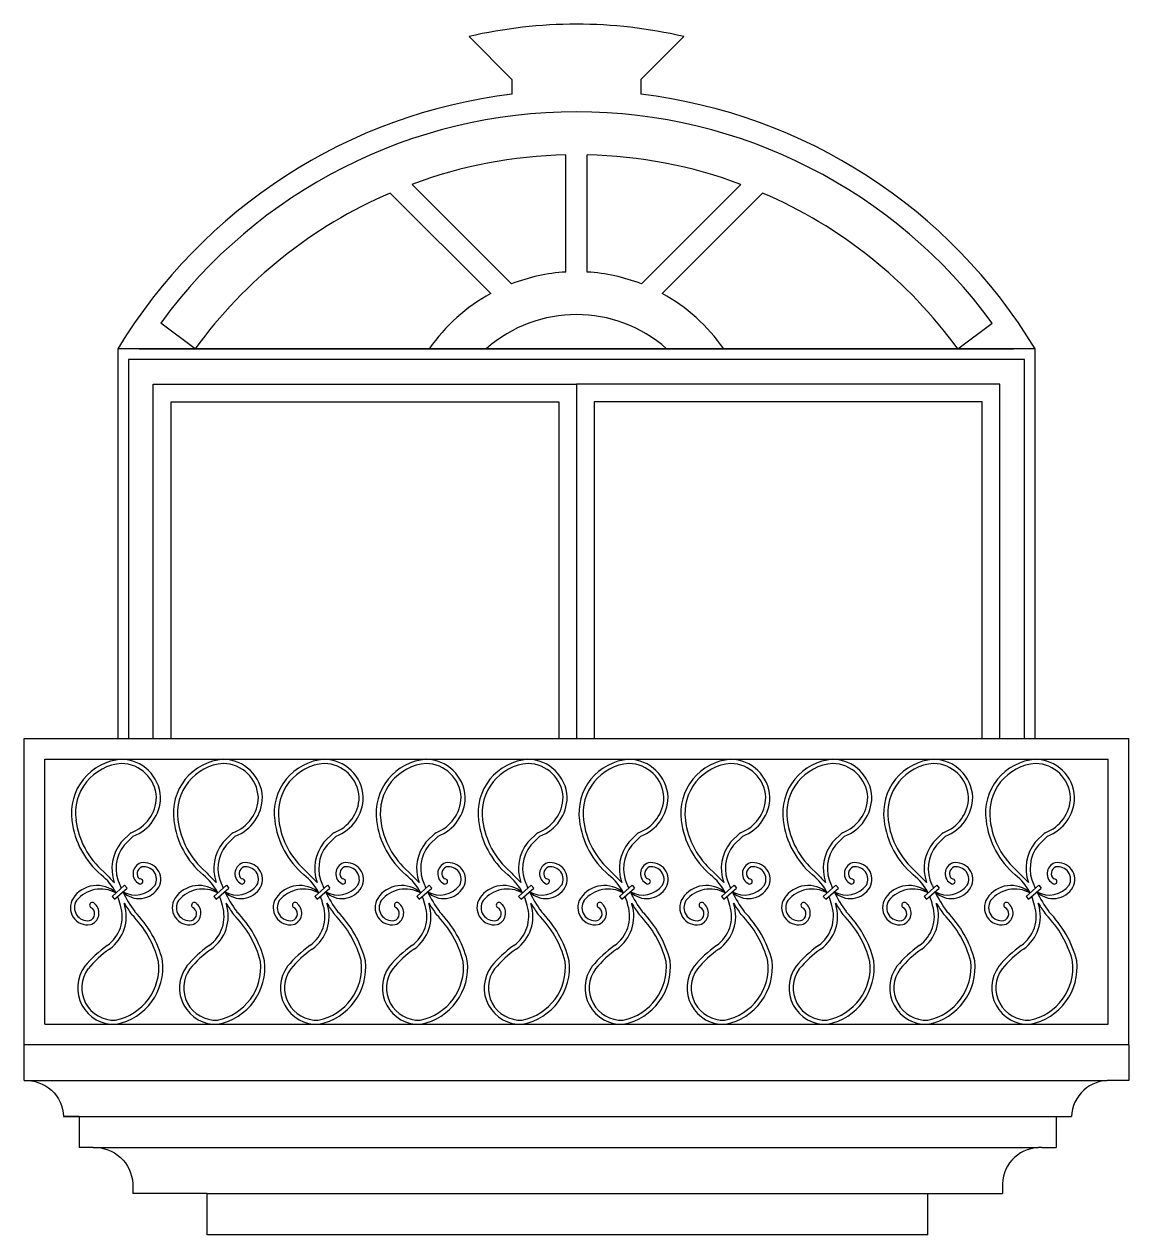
# Model space of a CAD drawing. Header units: millimetres. Extents: x 766.04 to 775.27, y 171.16 to 178.05.
# Drawn here: x 772.603 to 775.274, y 171.156 to 174.084 of the extents above; entities that cross this region are included whole.
import ezdxf

# ---------------------------------------------------------------- set-up
doc = ezdxf.new("R2010")
doc.units = ezdxf.units.MM
doc.header["$MEASUREMENT"] = 0
doc.layers.add('janela', color=1, linetype='Continuous')

msp = doc.modelspace()

# ---------------------------------------------------------------- linework, layer by layer
at = {"color": 2}
for p, q in [((773.6785, 174.0543), (773.7824, 173.9504)), ((774.1981, 174.0543), (774.0942, 173.9504)), ((773.7824, 173.9504), (773.7824, 173.9149)), ((774.0942, 173.9504), (774.0942, 173.9149)), ((773.9123, 173.4848), (773.9123, 173.7681)), ((773.9643, 173.4848), (773.9643, 173.7681)), ((773.7813, 173.4561), (773.5406, 173.6968)), ((774.0954, 173.4561), (774.3361, 173.6968)), ((773.7311, 173.4328), (773.4881, 173.6758)), ((774.1455, 173.4328), (774.3885, 173.6758)), ((773.0162, 173.2991), (772.9329, 173.3612)), ((774.8604, 173.2991), (774.9437, 173.3612)), ((772.8812, 173.2991), (773.3148, 173.2991)), ((772.9149, 173.2991), (774.9619, 173.2991)), ((772.9149, 173.2991), (774.9619, 173.2991)), ((772.9149, 173.2991), (774.9619, 173.2991)), ((772.9149, 173.2991), (774.9619, 173.2991)), ((773.3668, 173.2991), (773.4634, 173.2991)), ((773.4634, 173.2991), (773.5823, 173.2991)), ((774.1564, 173.2991), (773.7203, 173.2991)), ((774.0642, 173.2991), (774.1564, 173.2991)), ((774.9955, 173.2991), (774.2944, 173.2991)), ((774.2944, 173.2991), (774.4133, 173.2991)), ((774.4133, 173.2991), (774.5099, 173.2991)), ((774.5618, 173.2991), (774.9955, 173.2991)), ((772.6028, 172.3562), (774.3444, 172.3562)), ((772.6028, 171.6155), (772.6028, 172.3562)), ((772.6029, 172.3562), (775.274, 172.3562)), ((775.274, 171.6155), (775.274, 172.3562)), ((772.6528, 172.3062), (775.224, 172.3062)), ((772.6528, 171.6655), (772.6528, 172.3062)), ((775.224, 171.6655), (775.224, 172.3062)), ((772.8373, 172.1055), (772.8612, 172.1288)), ((772.8447, 172.0987), (772.8666, 172.1201)), ((773.0838, 172.1055), (773.1076, 172.1288)), ((773.0912, 172.0987), (773.1131, 172.1201)), ((773.3277, 172.1055), (773.3516, 172.1288)), ((773.3351, 172.0987), (773.357, 172.1201)), ((773.5742, 172.1055), (773.598, 172.1288)), ((773.5816, 172.0987), (773.6035, 172.1201)), ((773.8206, 172.1055), (773.8445, 172.1288)), ((773.828, 172.0987), (773.8499, 172.1201)), ((774.0646, 172.1055), (774.0884, 172.1288)), ((774.072, 172.0987), (774.0939, 172.1201)), ((774.311, 172.1055), (774.3349, 172.1288)), ((774.3184, 172.0987), (774.3403, 172.1201)), ((774.5575, 172.1055), (774.5813, 172.1288)), ((774.5649, 172.0987), (774.5868, 172.1201)), ((774.8014, 172.1055), (774.8253, 172.1288)), ((774.8088, 172.0987), (774.8307, 172.1201)), ((775.0479, 172.1055), (775.0717, 172.1288)), ((775.0553, 172.0987), (775.0772, 172.1201)), ((772.8456, 172.0017), (772.8152, 171.9743)), ((772.8209, 171.9678), (772.8516, 171.9949)), ((772.8456, 172.0017), (772.8516, 171.9949)), ((773.092, 172.0017), (773.0616, 171.9743)), ((773.0674, 171.9678), (773.098, 171.9949)), ((773.092, 172.0017), (773.098, 171.9949)), ((773.336, 172.0017), (773.3056, 171.9743)), ((773.3113, 171.9678), (773.342, 171.9949)), ((773.336, 172.0017), (773.342, 171.9949)), ((773.5824, 172.0017), (773.552, 171.9743)), ((773.5577, 171.9678), (773.5884, 171.9949)), ((773.5824, 172.0017), (773.5884, 171.9949)), ((773.8289, 172.0017), (773.7985, 171.9743)), ((773.8042, 171.9678), (773.8349, 171.9949)), ((773.8289, 172.0017), (773.8349, 171.9949)), ((774.0728, 172.0017), (774.0424, 171.9743)), ((774.0481, 171.9678), (774.0788, 171.9949)), ((774.0728, 172.0017), (774.0788, 171.9949)), ((774.3193, 172.0017), (774.2889, 171.9743)), ((774.2946, 171.9678), (774.3253, 171.9949)), ((774.3193, 172.0017), (774.3253, 171.9949)), ((774.5657, 172.0017), (774.5353, 171.9743)), ((774.541, 171.9678), (774.5717, 171.9949)), ((774.5657, 172.0017), (774.5717, 171.9949)), ((774.8097, 172.0017), (774.7793, 171.9743)), ((774.785, 171.9678), (774.8156, 171.9949)), ((774.8097, 172.0017), (774.8156, 171.9949)), ((775.0561, 172.0017), (775.0257, 171.9743)), ((775.0314, 171.9678), (775.0621, 171.9949)), ((775.0561, 172.0017), (775.0621, 171.9949)), ((772.8152, 171.9743), (772.8209, 171.9678)), ((773.0616, 171.9743), (773.0674, 171.9678)), ((773.3056, 171.9743), (773.3113, 171.9678)), ((773.552, 171.9743), (773.5577, 171.9678)), ((773.7985, 171.9743), (773.8042, 171.9678)), ((774.0424, 171.9743), (774.0481, 171.9678)), ((774.2889, 171.9743), (774.2946, 171.9678)), ((774.5353, 171.9743), (774.541, 171.9678)), ((774.7793, 171.9743), (774.785, 171.9678)), ((775.0257, 171.9743), (775.0314, 171.9678)), ((772.6528, 171.6655), (775.224, 171.6655))]:
    msp.add_line(p, q, dxfattribs=at)
at = {"color": 2, "extrusion": (0, 0, -1)}
for p, q in [((774.8762, 173.2991), (772.8292, 173.2991)), ((772.8292, 173.2991), (772.8292, 172.356)), ((775.0477, 173.2991), (772.8292, 173.2991)), ((774.8762, 173.2991), (772.8292, 173.2991)), ((775.0477, 173.2991), (772.8292, 173.2991)), ((775.0477, 172.356), (775.0477, 173.2991)), ((772.9149, 172.356), (772.9149, 173.2134)), ((772.9149, 173.2134), (773.9384, 173.2134)), ((773.9384, 173.2134), (773.9384, 172.356)), ((774.9619, 173.2134), (773.9384, 173.2134)), ((774.9619, 172.356), (774.9619, 173.2134))]:
    msp.add_line(p, q, dxfattribs=at)
at = {"color": 2}
for centre, radius, start, end in [((773.9383, 172.9394), 1.1448, 76.8833, 103.1167), ((773.9383, 172.6279), 1.2964, 96.9058, 148.8202), ((773.9383, 172.6279), 1.2964, 31.1798, 83.0942), ((773.9383, 172.6279), 1.2444, 36.1053, 143.8947), ((773.9383, 172.6279), 1.1405, 91.3052, 110.4101), ((773.9383, 172.6279), 1.1405, 69.5899, 88.6948), ((773.9383, 172.6279), 1.1405, 113.2496, 143.9505), ((773.9383, 172.6279), 1.1405, 36.0495, 66.7504), ((773.9383, 173.0525), 0.4331, 93.439, 111.2602), ((773.9383, 173.0525), 0.4331, 68.7398, 86.561), ((773.9383, 173.0525), 0.4331, 118.5838, 145.2958), ((773.9383, 173.0525), 0.4331, 34.7042, 61.4162), ((773.9383, 173.0525), 0.3292, 48.5104, 131.4896), ((772.8476, 172.1759), 0.1307, 94.4024, 187.8796), ((772.8476, 172.1759), 0.1207, 94.6147, 187.9167), ((772.8365, 172.21), 0.0962, 2.6974, 89.3212), ((772.8365, 172.21), 0.0862, 2.8997, 89.0284), ((773.0941, 172.1759), 0.1307, 94.4024, 187.8796), ((773.0941, 172.1759), 0.1207, 94.6147, 187.9167), ((773.0829, 172.21), 0.0962, 2.6974, 89.3212), ((773.0829, 172.21), 0.0862, 2.8997, 89.0284), ((773.338, 172.1759), 0.1307, 94.4024, 187.8796), ((773.338, 172.1759), 0.1207, 94.6147, 187.9167), ((773.3268, 172.21), 0.0962, 2.6974, 89.3212), ((773.3268, 172.21), 0.0862, 2.8997, 89.0284), ((773.5845, 172.1759), 0.1307, 94.4024, 187.8796), ((773.5845, 172.1759), 0.1207, 94.6147, 187.9167), ((773.5733, 172.21), 0.0962, 2.6974, 89.3212), ((773.5733, 172.21), 0.0862, 2.8997, 89.0284), ((773.8309, 172.1759), 0.1307, 94.4024, 187.8796), ((773.8309, 172.1759), 0.1207, 94.6147, 187.9167), ((773.8198, 172.21), 0.0962, 2.6974, 89.3212), ((773.8198, 172.21), 0.0862, 2.8997, 89.0284), ((774.0749, 172.1759), 0.1307, 94.4024, 187.8796), ((774.0749, 172.1759), 0.1207, 94.6147, 187.9167), ((774.0637, 172.21), 0.0962, 2.6974, 89.3212), ((774.0637, 172.21), 0.0862, 2.8997, 89.0284), ((774.3213, 172.1759), 0.1307, 94.4024, 187.8796), ((774.3213, 172.1759), 0.1207, 94.6147, 187.9167), ((774.3101, 172.21), 0.0962, 2.6974, 89.3212), ((774.3101, 172.21), 0.0862, 2.8997, 89.0284), ((774.5678, 172.1759), 0.1307, 94.4024, 187.8796), ((774.5678, 172.1759), 0.1207, 94.6147, 187.9167), ((774.5566, 172.21), 0.0962, 2.6974, 89.3212), ((774.5566, 172.21), 0.0862, 2.8997, 89.0284), ((774.8117, 172.1759), 0.1307, 94.4024, 187.8796), ((774.8117, 172.1759), 0.1207, 94.6147, 187.9167), ((774.8005, 172.21), 0.0962, 2.6974, 89.3212), ((774.8005, 172.21), 0.0862, 2.8997, 89.0284), ((775.0582, 172.1759), 0.1307, 94.4024, 187.8796), ((775.0582, 172.1759), 0.1207, 94.6147, 187.9167), ((775.047, 172.21), 0.0962, 2.6974, 89.3212), ((775.047, 172.21), 0.0862, 2.8997, 89.0284), ((772.83, 172.2159), 0.0926, 289.7069, 359.0165), ((772.83, 172.2159), 0.1026, 290.954, 359.2055), ((773.0764, 172.2159), 0.0926, 289.7069, 359.0165), ((773.0764, 172.2159), 0.1026, 290.954, 359.2055), ((773.3203, 172.2159), 0.0926, 289.7069, 359.0165), ((773.3203, 172.2159), 0.1026, 290.954, 359.2055), ((773.5668, 172.2159), 0.0926, 289.7069, 359.0165), ((773.5668, 172.2159), 0.1026, 290.954, 359.2055), ((773.8133, 172.2159), 0.0926, 289.7069, 359.0165), ((773.8133, 172.2159), 0.1026, 290.954, 359.2055), ((774.0572, 172.2159), 0.0926, 289.7069, 359.0165), ((774.0572, 172.2159), 0.1026, 290.954, 359.2055), ((774.3036, 172.2159), 0.0926, 289.7069, 359.0165), ((774.3036, 172.2159), 0.1026, 290.954, 359.2055), ((774.5501, 172.2159), 0.0926, 289.7069, 359.0165), ((774.5501, 172.2159), 0.1026, 290.954, 359.2055), ((774.794, 172.2159), 0.0926, 289.7069, 359.0165), ((774.794, 172.2159), 0.1026, 290.954, 359.2055), ((775.0405, 172.2159), 0.0926, 289.7069, 359.0165), ((775.0405, 172.2159), 0.1026, 290.954, 359.2055), ((772.9216, 172.1828), 0.205, 186.9754, 229.641), ((772.9216, 172.1828), 0.195, 186.9521, 229.5755), ((773.1681, 172.1828), 0.205, 186.9754, 229.641), ((773.1681, 172.1828), 0.195, 186.9521, 229.5755), ((773.412, 172.1828), 0.205, 186.9754, 229.641), ((773.412, 172.1828), 0.195, 186.9521, 229.5755), ((773.6585, 172.1828), 0.205, 186.9754, 229.641), ((773.6585, 172.1828), 0.195, 186.9521, 229.5755), ((773.9049, 172.1828), 0.205, 186.9754, 229.641), ((773.9049, 172.1828), 0.195, 186.9521, 229.5755), ((774.1489, 172.1828), 0.205, 186.9754, 229.641), ((774.1489, 172.1828), 0.195, 186.9521, 229.5755), ((774.3953, 172.1828), 0.205, 186.9754, 229.641), ((774.3953, 172.1828), 0.195, 186.9521, 229.5755), ((774.6418, 172.1828), 0.205, 186.9754, 229.641), ((774.6418, 172.1828), 0.195, 186.9521, 229.5755), ((774.8857, 172.1828), 0.205, 186.9754, 229.641), ((774.8857, 172.1828), 0.195, 186.9521, 229.5755), ((775.1322, 172.1828), 0.205, 186.9754, 229.641), ((775.1322, 172.1828), 0.195, 186.9521, 229.5755), ((772.9146, 172.0423), 0.0998, 140.7687, 199.801), ((772.9146, 172.0423), 0.0898, 141.1196, 206.1113), ((773.1611, 172.0423), 0.0998, 140.7687, 199.801), ((773.1611, 172.0423), 0.0898, 141.1196, 206.1113), ((773.405, 172.0423), 0.0998, 140.7687, 199.801), ((773.405, 172.0423), 0.0898, 141.1196, 206.1113), ((773.6515, 172.0423), 0.0998, 140.7687, 199.801), ((773.6515, 172.0423), 0.0898, 141.1196, 206.1113), ((773.8979, 172.0423), 0.0998, 140.7687, 199.801), ((773.8979, 172.0423), 0.0898, 141.1196, 206.1113), ((774.1419, 172.0423), 0.0998, 140.7687, 199.801), ((774.1419, 172.0423), 0.0898, 141.1196, 206.1113), ((774.3883, 172.0423), 0.0998, 140.7687, 199.801), ((774.3883, 172.0423), 0.0898, 141.1196, 206.1113), ((774.6348, 172.0423), 0.0998, 140.7687, 199.801), ((774.6348, 172.0423), 0.0898, 141.1196, 206.1113), ((774.8787, 172.0423), 0.0998, 140.7687, 199.801), ((774.8787, 172.0423), 0.0898, 141.1196, 206.1113), ((775.1252, 172.0423), 0.0998, 140.7687, 199.801), ((775.1252, 172.0423), 0.0898, 141.1196, 206.1113), ((772.8932, 172.0296), 0.0273, 108.4035, 244.0164), ((772.8926, 172.016), 0.0403, 331.7033, 101.394), ((773.1397, 172.0296), 0.0273, 108.4035, 244.0164), ((773.139, 172.016), 0.0403, 331.7033, 101.394), ((773.3836, 172.0296), 0.0273, 108.4035, 244.0164), ((773.383, 172.016), 0.0403, 331.7033, 101.394), ((773.6301, 172.0296), 0.0273, 108.4035, 244.0164), ((773.6294, 172.016), 0.0403, 331.7033, 101.394), ((773.8765, 172.0296), 0.0273, 108.4035, 244.0164), ((773.8759, 172.016), 0.0403, 331.7033, 101.394), ((774.1205, 172.0296), 0.0273, 108.4035, 244.0164), ((774.1198, 172.016), 0.0403, 331.7033, 101.394), ((774.3669, 172.0296), 0.0273, 108.4035, 244.0164), ((774.3663, 172.016), 0.0403, 331.7033, 101.394), ((774.6134, 172.0296), 0.0273, 108.4035, 244.0164), ((774.6127, 172.016), 0.0403, 331.7033, 101.394), ((774.8573, 172.0296), 0.0273, 108.4035, 244.0164), ((774.8567, 172.016), 0.0403, 331.7033, 101.394), ((775.1038, 172.0296), 0.0273, 108.4035, 244.0164), ((775.1031, 172.016), 0.0403, 331.7033, 101.394), ((772.7106, 171.9254), 0.128, 26.7645, 52.2788), ((773.5438, 172.7474), 1.0338, 223.6053, 225.6204), ((772.8932, 172.0296), 0.0173, 110.3501, 228.1158), ((772.8926, 172.016), 0.0303, 331.9433, 100.1834), ((772.957, 171.9254), 0.128, 26.7645, 52.2788), ((773.7903, 172.7474), 1.0338, 223.6053, 225.6204), ((773.1397, 172.0296), 0.0173, 110.3501, 228.1158), ((773.139, 172.016), 0.0303, 331.9433, 100.1834), ((773.2009, 171.9254), 0.128, 26.7645, 52.2788), ((774.0342, 172.7474), 1.0338, 223.6053, 225.6204), ((773.3836, 172.0296), 0.0173, 110.3501, 228.1158), ((773.383, 172.016), 0.0303, 331.9433, 100.1834), ((773.4474, 171.9254), 0.128, 26.7645, 52.2788), ((774.2807, 172.7474), 1.0338, 223.6053, 225.6204), ((773.6301, 172.0296), 0.0173, 110.3501, 228.1158), ((773.6294, 172.016), 0.0303, 331.9433, 100.1834), ((773.6938, 171.9254), 0.128, 26.7645, 52.2788), ((774.5271, 172.7474), 1.0338, 223.6053, 225.6204), ((773.8765, 172.0296), 0.0173, 110.3501, 228.1158), ((773.8759, 172.016), 0.0303, 331.9433, 100.1834), ((773.9378, 171.9254), 0.128, 26.7645, 52.2788), ((774.771, 172.7474), 1.0338, 223.6053, 225.6204), ((774.1205, 172.0296), 0.0173, 110.3501, 228.1158), ((774.1198, 172.016), 0.0303, 331.9433, 100.1834), ((774.1842, 171.9254), 0.128, 26.7645, 52.2788), ((775.0175, 172.7474), 1.0338, 223.6053, 225.6204), ((774.3669, 172.0296), 0.0173, 110.3501, 228.1158), ((774.3663, 172.016), 0.0303, 331.9433, 100.1834), ((774.4307, 171.9254), 0.128, 26.7645, 52.2788), ((775.264, 172.7474), 1.0338, 223.6053, 225.6204), ((774.6134, 172.0296), 0.0173, 110.3501, 228.1158), ((774.6127, 172.016), 0.0303, 331.9433, 100.1834), ((774.6746, 171.9254), 0.128, 26.7645, 52.2788), ((775.5079, 172.7474), 1.0338, 223.6053, 225.6204), ((774.8573, 172.0296), 0.0173, 110.3501, 228.1158), ((774.8567, 172.016), 0.0303, 331.9433, 100.1834), ((774.9211, 171.9254), 0.128, 26.7645, 52.2788), ((775.7543, 172.7474), 1.0338, 223.6053, 225.6204), ((775.1038, 172.0296), 0.0173, 110.3501, 228.1158), ((775.1031, 172.016), 0.0303, 331.9433, 100.1834), ((772.7785, 171.9321), 0.0689, 47.6618, 146.7489), ((772.7882, 171.9165), 0.0759, 61.1212, 140.8749), ((773.1037, 172.1099), 0.2902, 201.6467, 203.4457), ((772.8713, 172.0379), 0.06, 240.0161, 322.9706), ((772.8805, 172.0241), 0.0547, 224.2374, 330.2198), ((772.8836, 172.0108), 0.00619, 248.4824, 107.4217), ((773.0249, 171.9321), 0.0689, 47.6618, 146.7489), ((773.0347, 171.9165), 0.0759, 61.1212, 140.8749), ((773.3502, 172.1099), 0.2902, 201.6467, 203.4457), ((773.1178, 172.0379), 0.06, 240.0161, 322.9706), ((773.127, 172.0241), 0.0547, 224.2374, 330.2198), ((773.13, 172.0108), 0.00619, 248.4824, 107.4217), ((773.2689, 171.9321), 0.0689, 47.6618, 146.7489), ((773.2786, 171.9165), 0.0759, 61.1212, 140.8749), ((773.5941, 172.1099), 0.2902, 201.6467, 203.4457), ((773.3617, 172.0379), 0.06, 240.0161, 322.9706), ((773.3709, 172.0241), 0.0547, 224.2374, 330.2198), ((773.3739, 172.0108), 0.00619, 248.4824, 107.4217), ((773.5153, 171.9321), 0.0689, 47.6618, 146.7489), ((773.5251, 171.9165), 0.0759, 61.1212, 140.8749), ((773.8406, 172.1099), 0.2902, 201.6467, 203.4457), ((773.6082, 172.0379), 0.06, 240.0161, 322.9706), ((773.6174, 172.0241), 0.0547, 224.2374, 330.2198), ((773.6204, 172.0108), 0.00619, 248.4824, 107.4217), ((773.7618, 171.9321), 0.0689, 47.6618, 146.7489), ((773.7715, 171.9165), 0.0759, 61.1212, 140.8749), ((774.087, 172.1099), 0.2902, 201.6467, 203.4457), ((773.8546, 172.0379), 0.06, 240.0161, 322.9706), ((773.8638, 172.0241), 0.0547, 224.2374, 330.2198), ((773.8668, 172.0108), 0.00619, 248.4824, 107.4217), ((774.0057, 171.9321), 0.0689, 47.6618, 146.7489), ((774.0154, 171.9165), 0.0759, 61.1212, 140.8749), ((774.3309, 172.1099), 0.2902, 201.6467, 203.4457), ((774.0986, 172.0379), 0.06, 240.0161, 322.9706), ((774.1078, 172.0241), 0.0547, 224.2374, 330.2198), ((774.1108, 172.0108), 0.00619, 248.4824, 107.4217), ((774.2522, 171.9321), 0.0689, 47.6618, 146.7489), ((774.2619, 171.9165), 0.0759, 61.1212, 140.8749), ((774.5774, 172.1099), 0.2902, 201.6467, 203.4457), ((774.345, 172.0379), 0.06, 240.0161, 322.9706), ((774.3542, 172.0241), 0.0547, 224.2374, 330.2198), ((774.3572, 172.0108), 0.00619, 248.4824, 107.4217), ((774.4986, 171.9321), 0.0689, 47.6618, 146.7489), ((774.5083, 171.9165), 0.0759, 61.1212, 140.8749), ((774.8239, 172.1099), 0.2902, 201.6467, 203.4457), ((774.5915, 172.0379), 0.06, 240.0161, 322.9706), ((774.6007, 172.0241), 0.0547, 224.2374, 330.2198), ((774.6037, 172.0108), 0.00619, 248.4824, 107.4217), ((774.7426, 171.9321), 0.0689, 47.6618, 146.7489), ((774.7523, 171.9165), 0.0759, 61.1212, 140.8749), ((775.0678, 172.1099), 0.2902, 201.6467, 203.4457), ((774.8354, 172.0379), 0.06, 240.0161, 322.9706), ((774.8446, 172.0241), 0.0547, 224.2374, 330.2198), ((774.8476, 172.0108), 0.00619, 248.4824, 107.4217), ((774.989, 171.9321), 0.0689, 47.6618, 146.7489), ((774.9987, 171.9165), 0.0759, 61.1212, 140.8749), ((775.3142, 172.1099), 0.2902, 201.6467, 203.4457), ((775.0819, 172.0379), 0.06, 240.0161, 322.9706), ((775.0911, 172.0241), 0.0547, 224.2374, 330.2198), ((775.0941, 172.0108), 0.00619, 248.4824, 107.4217), ((772.7561, 171.9474), 0.0417, 147.461, 279.626), ((772.7561, 171.9474), 0.0317, 147.5699, 278.642), ((772.7106, 171.9254), 0.128, 12.4266, 22.6649), ((773.1037, 172.1099), 0.2902, 205.2896, 216.3901), ((773.0025, 171.9474), 0.0417, 147.461, 279.626), ((773.0025, 171.9474), 0.0317, 147.5699, 278.642), ((772.957, 171.9254), 0.128, 12.4266, 22.6649), ((773.3502, 172.1099), 0.2902, 205.2896, 216.3901), ((773.2465, 171.9474), 0.0417, 147.461, 279.626), ((773.2465, 171.9474), 0.0317, 147.5699, 278.642), ((773.2009, 171.9254), 0.128, 12.4266, 22.6649), ((773.5941, 172.1099), 0.2902, 205.2896, 216.3901), ((773.4929, 171.9474), 0.0417, 147.461, 279.626), ((773.4929, 171.9474), 0.0317, 147.5699, 278.642), ((773.4474, 171.9254), 0.128, 12.4266, 22.6649), ((773.8406, 172.1099), 0.2902, 205.2896, 216.3901), ((773.7394, 171.9474), 0.0417, 147.461, 279.626), ((773.7394, 171.9474), 0.0317, 147.5699, 278.642), ((773.6938, 171.9254), 0.128, 12.4266, 22.6649), ((774.087, 172.1099), 0.2902, 205.2896, 216.3901), ((773.9833, 171.9474), 0.0417, 147.461, 279.626), ((773.9833, 171.9474), 0.0317, 147.5699, 278.642), ((773.9378, 171.9254), 0.128, 12.4266, 22.6649), ((774.3309, 172.1099), 0.2902, 205.2896, 216.3901), ((774.2298, 171.9474), 0.0417, 147.461, 279.626), ((774.2298, 171.9474), 0.0317, 147.5699, 278.642), ((774.1842, 171.9254), 0.128, 12.4266, 22.6649), ((774.5774, 172.1099), 0.2902, 205.2896, 216.3901), ((774.4762, 171.9474), 0.0417, 147.461, 279.626), ((774.4762, 171.9474), 0.0317, 147.5699, 278.642), ((774.4307, 171.9254), 0.128, 12.4266, 22.6649), ((774.8239, 172.1099), 0.2902, 205.2896, 216.3901), ((774.7202, 171.9474), 0.0417, 147.461, 279.626), ((774.7202, 171.9474), 0.0317, 147.5699, 278.642), ((774.6746, 171.9254), 0.128, 12.4266, 22.6649), ((775.0678, 172.1099), 0.2902, 205.2896, 216.3901), ((774.9666, 171.9474), 0.0417, 147.461, 279.626), ((774.9666, 171.9474), 0.0317, 147.5699, 278.642), ((774.9211, 171.9254), 0.128, 12.4266, 22.6649), ((775.3142, 172.1099), 0.2902, 205.2896, 216.3901), ((772.7557, 171.9326), 0.0173, 287.2392, 63.3214), ((772.7678, 171.9533), 0.00683, 23.3615, 230.8152), ((772.7541, 171.9344), 0.0295, 287.707, 47.3077), ((772.7524, 171.9264), 0.0873, 305.6655, 17.6493), ((772.7524, 171.9264), 0.0973, 305.6244, 17.3786), ((772.8425, 171.9563), 0.00284, 343.2033, 43.2033), ((773.1037, 172.1099), 0.3002, 210.3288, 216.5333), ((772.6854, 171.7541), 0.2604, 14.4547, 44.8173), ((773.0022, 171.9326), 0.0173, 287.2392, 63.3214), ((773.0143, 171.9533), 0.00683, 23.3615, 230.8152), ((773.0006, 171.9344), 0.0295, 287.707, 47.3077), ((772.9988, 171.9264), 0.0873, 305.6655, 17.6493), ((772.9988, 171.9264), 0.0973, 305.6244, 17.3786), ((773.089, 171.9563), 0.00284, 343.2033, 43.2033), ((773.3502, 172.1099), 0.3002, 210.3288, 216.5333), ((772.9318, 171.7541), 0.2604, 14.4547, 44.8173), ((773.2461, 171.9326), 0.0173, 287.2392, 63.3214), ((773.2582, 171.9533), 0.00683, 23.3615, 230.8152), ((773.2445, 171.9344), 0.0295, 287.707, 47.3077), ((773.2428, 171.9264), 0.0873, 305.6655, 17.6493), ((773.2428, 171.9264), 0.0973, 305.6244, 17.3786), ((773.3329, 171.9563), 0.00284, 343.2033, 43.2033), ((773.5941, 172.1099), 0.3002, 210.3288, 216.5333), ((773.1758, 171.7541), 0.2604, 14.4547, 44.8173), ((773.4926, 171.9326), 0.0173, 287.2392, 63.3214), ((773.5047, 171.9533), 0.00683, 23.3615, 230.8152), ((773.491, 171.9344), 0.0295, 287.707, 47.3077), ((773.4892, 171.9264), 0.0873, 305.6655, 17.6493), ((773.4892, 171.9264), 0.0973, 305.6244, 17.3786), ((773.5794, 171.9563), 0.00284, 343.2033, 43.2033), ((773.8406, 172.1099), 0.3002, 210.3288, 216.5333), ((773.4222, 171.7541), 0.2604, 14.4547, 44.8173), ((773.739, 171.9326), 0.0173, 287.2392, 63.3214), ((773.7511, 171.9533), 0.00683, 23.3615, 230.8152), ((773.7374, 171.9344), 0.0295, 287.707, 47.3077), ((773.7357, 171.9264), 0.0873, 305.6655, 17.6493), ((773.7357, 171.9264), 0.0973, 305.6244, 17.3786), ((773.8258, 171.9563), 0.00284, 343.2033, 43.2033), ((774.087, 172.1099), 0.3002, 210.3288, 216.5333), ((773.6687, 171.7541), 0.2604, 14.4547, 44.8173), ((773.983, 171.9326), 0.0173, 287.2392, 63.3214), ((773.9951, 171.9533), 0.00683, 23.3615, 230.8152), ((773.9813, 171.9344), 0.0295, 287.707, 47.3077), ((773.9796, 171.9264), 0.0873, 305.6655, 17.6493), ((773.9796, 171.9264), 0.0973, 305.6244, 17.3786), ((774.0698, 171.9563), 0.00284, 343.2033, 43.2033), ((774.3309, 172.1099), 0.3002, 210.3288, 216.5333), ((773.9126, 171.7541), 0.2604, 14.4547, 44.8173), ((774.2294, 171.9326), 0.0173, 287.2392, 63.3214), ((774.2415, 171.9533), 0.00683, 23.3615, 230.8152), ((774.2278, 171.9344), 0.0295, 287.707, 47.3077), ((774.2261, 171.9264), 0.0873, 305.6655, 17.6493), ((774.2261, 171.9264), 0.0973, 305.6244, 17.3786), ((774.3162, 171.9563), 0.00284, 343.2033, 43.2033), ((774.5774, 172.1099), 0.3002, 210.3288, 216.5333), ((774.1591, 171.7541), 0.2604, 14.4547, 44.8173), ((774.4759, 171.9326), 0.0173, 287.2392, 63.3214), ((774.488, 171.9533), 0.00683, 23.3615, 230.8152), ((774.4743, 171.9344), 0.0295, 287.707, 47.3077), ((774.4725, 171.9264), 0.0873, 305.6655, 17.6493), ((774.4725, 171.9264), 0.0973, 305.6244, 17.3786), ((774.5627, 171.9563), 0.00284, 343.2033, 43.2033), ((774.8239, 172.1099), 0.3002, 210.3288, 216.5333), ((774.4055, 171.7541), 0.2604, 14.4547, 44.8173), ((774.7198, 171.9326), 0.0173, 287.2392, 63.3214), ((774.7319, 171.9533), 0.00683, 23.3615, 230.8152), ((774.7182, 171.9344), 0.0295, 287.707, 47.3077), ((774.7165, 171.9264), 0.0873, 305.6655, 17.6493), ((774.7165, 171.9264), 0.0973, 305.6244, 17.3786), ((774.8066, 171.9563), 0.00284, 343.2033, 43.2033), ((775.0678, 172.1099), 0.3002, 210.3288, 216.5333), ((774.6495, 171.7541), 0.2604, 14.4547, 44.8173), ((774.9663, 171.9326), 0.0173, 287.2392, 63.3214), ((774.9784, 171.9533), 0.00683, 23.3615, 230.8152), ((774.9646, 171.9344), 0.0295, 287.707, 47.3077), ((774.9629, 171.9264), 0.0873, 305.6655, 17.6493), ((774.9629, 171.9264), 0.0973, 305.6244, 17.3786), ((775.0531, 171.9563), 0.00284, 343.2033, 43.2033), ((775.3142, 172.1099), 0.3002, 210.3288, 216.5333), ((774.8959, 171.7541), 0.2604, 14.4547, 44.8173), ((772.6854, 171.7541), 0.2504, 14.6148, 44.9828), ((772.9318, 171.7541), 0.2504, 14.6148, 44.9828), ((773.1758, 171.7541), 0.2504, 14.6148, 44.9828), ((773.4222, 171.7541), 0.2504, 14.6148, 44.9828), ((773.6687, 171.7541), 0.2504, 14.6148, 44.9828), ((773.9126, 171.7541), 0.2504, 14.6148, 44.9828), ((774.1591, 171.7541), 0.2504, 14.6148, 44.9828), ((774.4055, 171.7541), 0.2504, 14.6148, 44.9828), ((774.6495, 171.7541), 0.2504, 14.6148, 44.9828), ((774.8959, 171.7541), 0.2504, 14.6148, 44.9828), ((772.9573, 171.6347), 0.2692, 124.8931, 140.6194), ((772.9573, 171.6347), 0.2592, 124.8787, 140.5633), ((773.2037, 171.6347), 0.2692, 124.8931, 140.6194), ((773.2037, 171.6347), 0.2592, 124.8787, 140.5633), ((773.4477, 171.6347), 0.2692, 124.8931, 140.6194), ((773.4477, 171.6347), 0.2592, 124.8787, 140.5633), ((773.6941, 171.6347), 0.2692, 124.8931, 140.6194), ((773.6941, 171.6347), 0.2592, 124.8787, 140.5633), ((773.9406, 171.6347), 0.2692, 124.8931, 140.6194), ((773.9406, 171.6347), 0.2592, 124.8787, 140.5633), ((774.1845, 171.6347), 0.2692, 124.8931, 140.6194), ((774.1845, 171.6347), 0.2592, 124.8787, 140.5633), ((774.431, 171.6347), 0.2692, 124.8931, 140.6194), ((774.431, 171.6347), 0.2592, 124.8787, 140.5633), ((774.6774, 171.6347), 0.2692, 124.8931, 140.6194), ((774.6774, 171.6347), 0.2592, 124.8787, 140.5633), ((774.9214, 171.6347), 0.2692, 124.8931, 140.6194), ((774.9214, 171.6347), 0.2592, 124.8787, 140.5633), ((775.1678, 171.6347), 0.2692, 124.8931, 140.6194), ((775.1678, 171.6347), 0.2592, 124.8787, 140.5633), ((772.7981, 171.8032), 0.1303, 281.303, 6.2196), ((772.7981, 171.8032), 0.1403, 281.0041, 6.5218), ((773.0446, 171.8032), 0.1303, 281.303, 6.2196), ((773.0446, 171.8032), 0.1403, 281.0041, 6.5218), ((773.2885, 171.8032), 0.1303, 281.303, 6.2196), ((773.2885, 171.8032), 0.1403, 281.0041, 6.5218), ((773.535, 171.8032), 0.1303, 281.303, 6.2196), ((773.535, 171.8032), 0.1403, 281.0041, 6.5218), ((773.7814, 171.8032), 0.1303, 281.303, 6.2196), ((773.7814, 171.8032), 0.1403, 281.0041, 6.5218), ((774.0254, 171.8032), 0.1303, 281.303, 6.2196), ((774.0254, 171.8032), 0.1403, 281.0041, 6.5218), ((774.2718, 171.8032), 0.1303, 281.303, 6.2196), ((774.2718, 171.8032), 0.1403, 281.0041, 6.5218), ((774.5183, 171.8032), 0.1303, 281.303, 6.2196), ((774.5183, 171.8032), 0.1403, 281.0041, 6.5218), ((774.7622, 171.8032), 0.1303, 281.303, 6.2196), ((774.7622, 171.8032), 0.1403, 281.0041, 6.5218), ((775.0087, 171.8032), 0.1303, 281.303, 6.2196), ((775.0087, 171.8032), 0.1403, 281.0041, 6.5218), ((772.8198, 171.7532), 0.0879, 143.469, 273.3178), ((772.8198, 171.7532), 0.0779, 143.6482, 272.8293), ((773.0663, 171.7532), 0.0879, 143.469, 273.3178), ((773.0663, 171.7532), 0.0779, 143.6482, 272.8293), ((773.3102, 171.7532), 0.0879, 143.469, 273.3178), ((773.3102, 171.7532), 0.0779, 143.6482, 272.8293), ((773.5567, 171.7532), 0.0879, 143.469, 273.3178), ((773.5567, 171.7532), 0.0779, 143.6482, 272.8293), ((773.8031, 171.7532), 0.0879, 143.469, 273.3178), ((773.8031, 171.7532), 0.0779, 143.6482, 272.8293), ((774.0471, 171.7532), 0.0879, 143.469, 273.3178), ((774.0471, 171.7532), 0.0779, 143.6482, 272.8293), ((774.2935, 171.7532), 0.0879, 143.469, 273.3178), ((774.2935, 171.7532), 0.0779, 143.6482, 272.8293), ((774.54, 171.7532), 0.0879, 143.469, 273.3178), ((774.54, 171.7532), 0.0779, 143.6482, 272.8293), ((774.7839, 171.7532), 0.0879, 143.469, 273.3178), ((774.7839, 171.7532), 0.0779, 143.6482, 272.8293), ((775.0304, 171.7532), 0.0879, 143.469, 273.3178), ((775.0304, 171.7532), 0.0779, 143.6482, 272.8293)]:
    msp.add_arc(centre, radius, start, end, dxfattribs=at)
at = {"layer": 'janela', "extrusion": (0, 0, -1)}
for p, q in [((772.8292, 173.2991), (772.8292, 172.356)), ((772.8549, 173.2734), (772.8549, 172.356)), ((775.0219, 173.2734), (772.8549, 173.2734)), ((775.0219, 173.2734), (772.8549, 173.2734)), ((775.0219, 172.356), (775.0219, 173.2734)), ((773.9384, 173.2134), (773.9384, 172.356)), ((772.9578, 172.356), (772.9578, 173.1705)), ((772.9578, 173.1705), (773.8956, 173.1705)), ((773.8956, 173.1705), (773.8956, 172.356)), ((773.9813, 173.1705), (773.9813, 172.356)), ((774.9191, 173.1705), (773.9813, 173.1705)), ((774.9191, 172.356), (774.9191, 173.1705))]:
    msp.add_line(p, q, dxfattribs=at)
at = {"layer": 'janela'}
msp.add_line((772.8292, 173.0365), (772.8292, 172.356), dxfattribs=at)
at = {"layer": 'janela', "color": 6}
for p, q in [((772.6028, 171.5294), (772.6028, 171.6155)), ((775.274, 171.6155), (772.6028, 171.6155)), ((775.274, 171.6155), (775.274, 171.5294)), ((772.6117, 171.5294), (775.2218, 171.5294)), ((775.274, 171.5294), (775.2307, 171.5294)), ((772.7353, 171.4421), (772.698, 171.4421)), ((772.698, 171.4421), (775.0982, 171.4421)), ((772.7353, 171.4421), (772.7353, 171.3671)), ((775.0982, 171.4421), (775.0982, 171.3671)), ((775.0982, 171.4421), (775.1355, 171.4421)), ((772.7699, 171.3671), (772.7353, 171.3671)), ((772.7787, 171.3671), (775.0548, 171.3671)), ((775.0637, 171.3671), (775.0982, 171.3671)), ((772.8651, 171.2798), (772.8651, 171.2561)), ((774.9685, 171.2798), (774.9685, 171.2561)), ((773.0455, 171.2561), (772.8651, 171.2561)), ((773.0455, 171.1562), (773.0455, 171.2561)), ((773.0455, 171.2561), (774.788, 171.2561)), ((774.788, 171.1562), (774.788, 171.2561)), ((774.788, 171.2561), (774.9685, 171.2561)), ((774.788, 171.1562), (773.0455, 171.1562))]:
    msp.add_line(p, q, dxfattribs=at)
for points in [[(772.6028, 171.5294, -0.417367), (772.698, 171.4421, -1)], [(775.2307, 171.5294, 0.417367), (775.1355, 171.4421, 1)], [(772.7699, 171.3671, -0.417367), (772.8651, 171.2798, -1)], [(775.0637, 171.3671, 0.417367), (774.9685, 171.2798, 1)]]:
    msp.add_lwpolyline(points, format="xyb", dxfattribs=at)

doc.saveas('drawing.dxf')
